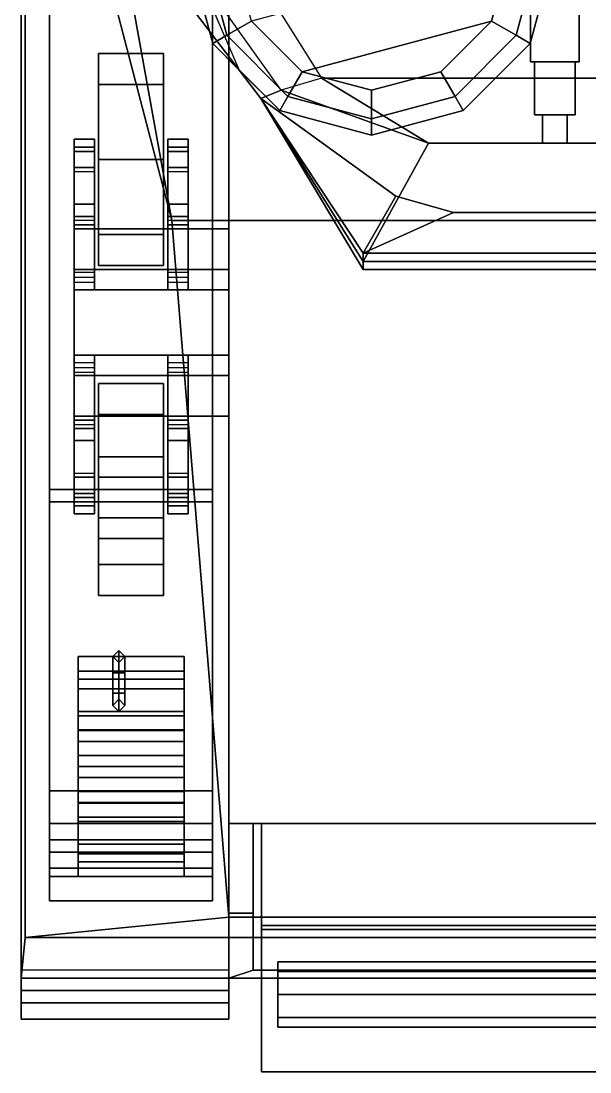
# Model space of a CAD drawing. Header units: millimetres. Extents: x -1.3 to 3, y -3.1 to 8.5.
# Drawn here: x -1.31 to 0.086, y -3.08 to -0.5 of the extents above; entities that cross this region are included whole.
import ezdxf

# ---------------------------------------------------------------- set-up
doc = ezdxf.new("R2010")
doc.units = ezdxf.units.MM
for name, color, linetype in [('bogie', 5, 'Continuous'), ('gun', 1, 'Continuous'), ('tracks', 3, 'Continuous'), ('turret', 2, 'Continuous'), ('wheels', 2, 'Continuous')]:
    doc.layers.add(name, color=color, linetype=linetype)

msp = doc.modelspace()

# ---------------------------------------------------------------- linework, layer by layer
for points in [[(-1.31, 2.28, 1.12), (-1.31, -2.85, 1.12), (-1.3, -2.75, 1.4), (-1.3, 1.55, 1.79)], [(-0.8, 2.28, 1.12), (-0.8, -2.85, 1.12), (-1.31, -2.85, 1.12), (-1.31, 2.28, 1.12)], [(-0.8, 2.28, 0.45), (-0.8, -2.47, 0.45), (-0.8, -2.47, 1.12), (-0.8, 2.28, 1.12)], [(0.8, 2.28, 0.45), (0.8, -2.47, 0.45), (-0.8, -2.47, 0.45), (-0.8, 2.28, 0.45)], [(-1.3, 1.55, 1.79), (-1.3, -2.75, 1.4), (-1.3, -2.75, 1.4), (-1.3, 0.39, 1.79)], [(-1.3, 0.39, 1.79), (-1.3, -2.75, 1.4), (-0.8, -2.7, 1.56), (-0.94, -0.99, 1.74)], [(-1.3, 0.39, 1.79), (-1.3, 0.39, 1.79), (-0.94, -0.99, 1.74), (-1.09, -0.16, 1.79)], [(-1.09, -0.16, 1.79), (-0.94, -0.99, 1.74), (-0.94, -0.99, 1.86), (-1.09, -0.16, 1.86)], [(-1.09, -0.16, 1.86), (-0.94, -0.99, 1.86), (0.94, -0.99, 1.86), (1.09, -0.16, 1.86)], [(-0.94, -0.99, 1.86), (-0.8, -0.99, 1.79), (0.8, -0.99, 1.79), (0.94, -0.99, 1.86)], [(-0.94, -0.99, 1.74), (-0.8, -2.7, 1.56), (-0.8, -2.7, 1.56), (-0.8, -0.99, 1.79)], [(-0.94, -0.99, 1.74), (-0.8, -0.99, 1.79), (-0.8, -0.99, 1.79), (-0.94, -0.99, 1.86)], [(-0.8, -0.99, 1.79), (-0.8, -2.7, 1.56), (0.8, -2.7, 1.56), (0.8, -0.99, 1.79)], [(-1.07, -2.045, 1.54), (-1.085, -2.06, 1.54), (-1.085, -2.06, 1.63), (-1.07, -2.045, 1.63)], [(-1.085, -2.1, 1.67), (-1.07, -2.1, 1.685), (-1.07, -2.045, 1.63), (-1.085, -2.06, 1.63)], [(-1.085, -2.06, 1.54), (-1.07, -2.075, 1.54), (-1.07, -2.075, 1.63), (-1.085, -2.06, 1.63)], [(-1.07, -2.1, 1.655), (-1.085, -2.1, 1.67), (-1.085, -2.06, 1.63), (-1.07, -2.075, 1.63)], [(-1.055, -2.06, 1.54), (-1.07, -2.045, 1.54), (-1.07, -2.045, 1.63), (-1.055, -2.06, 1.63)], [(-1.07, -2.1, 1.685), (-1.055, -2.1, 1.67), (-1.055, -2.06, 1.63), (-1.07, -2.045, 1.63)], [(-1.07, -2.075, 1.54), (-1.055, -2.06, 1.54), (-1.055, -2.06, 1.63), (-1.07, -2.075, 1.63)], [(-1.055, -2.1, 1.67), (-1.07, -2.1, 1.655), (-1.07, -2.075, 1.63), (-1.055, -2.06, 1.63)], [(-1.085, -2.1, 1.67), (-1.07, -2.1, 1.655), (-1.07, -2.15, 1.655), (-1.085, -2.15, 1.67)], [(-1.07, -2.1, 1.685), (-1.085, -2.1, 1.67), (-1.085, -2.15, 1.67), (-1.07, -2.15, 1.685)], [(-1.07, -2.1, 1.655), (-1.055, -2.1, 1.67), (-1.055, -2.15, 1.67), (-1.07, -2.15, 1.655)], [(-1.055, -2.1, 1.67), (-1.07, -2.1, 1.685), (-1.07, -2.15, 1.685), (-1.055, -2.15, 1.67)], [(-1.085, -2.15, 1.67), (-1.07, -2.15, 1.655), (-1.07, -2.165, 1.63), (-1.085, -2.18, 1.63)], [(-1.07, -2.15, 1.685), (-1.085, -2.15, 1.67), (-1.085, -2.18, 1.63), (-1.07, -2.195, 1.63)], [(-1.07, -2.165, 1.53), (-1.085, -2.18, 1.53), (-1.085, -2.18, 1.63), (-1.07, -2.165, 1.63)], [(-1.07, -2.15, 1.655), (-1.055, -2.15, 1.67), (-1.055, -2.18, 1.63), (-1.07, -2.165, 1.63)], [(-1.055, -2.15, 1.67), (-1.07, -2.15, 1.685), (-1.07, -2.195, 1.63), (-1.055, -2.18, 1.63)], [(-1.055, -2.18, 1.53), (-1.07, -2.165, 1.53), (-1.07, -2.165, 1.63), (-1.055, -2.18, 1.63)], [(-1.085, -2.18, 1.53), (-1.07, -2.195, 1.53), (-1.07, -2.195, 1.63), (-1.085, -2.18, 1.63)], [(-1.07, -2.195, 1.53), (-1.055, -2.18, 1.53), (-1.055, -2.18, 1.63), (-1.07, -2.195, 1.63)], [(-0.74, -2.47, 0.68), (-0.8, -2.47, 0.45), (0.8, -2.47, 0.45), (0.74, -2.47, 0.68)], [(-0.8, -2.69, 0.97), (-0.8, -2.85, 0.97), (-0.8, -2.85, 1.12), (-0.8, -2.47, 1.12)], [(-0.8, -2.47, 0.84), (-0.8, -2.69, 0.97), (-0.8, -2.47, 1.12)], [(-0.8, -2.47, 0.84), (-0.8, -2.47, 0.45), (-0.74, -2.47, 0.68), (-0.74, -2.47, 0.84)], [(-0.8, -2.69, 0.97), (-0.8, -2.47, 0.84), (-0.74, -2.47, 0.84), (-0.74, -2.69, 0.97)], [(-0.74, -2.47, 0.68), (-0.74, -2.83, 0.68), (-0.74, -2.83, 0.97), (-0.74, -2.69, 0.97)], [(0.74, -2.47, 0.68), (0.74, -2.83, 0.68), (-0.74, -2.83, 0.68), (-0.74, -2.47, 0.68)], [(-0.74, -2.47, 0.84), (-0.74, -2.47, 0.68), (-0.74, -2.69, 0.97), (-0.74, -2.47, 0.84)], [(-0.72, -2.7, 1.56), (-0.72, -2.72, 1.56), (-0.72, -2.73, 1.59), (-0.72, -2.47, 1.59)], [(-0.72, -2.47, 1.59), (-0.72, -2.73, 1.59), (0.72, -2.73, 1.59), (0.72, -2.47, 1.59)], [(-0.8, -2.7, 1.56), (-1.3, -2.75, 1.4), (1.3, -2.75, 1.4), (0.8, -2.7, 1.56)], [(-0.8, -2.69, 0.97), (-0.74, -2.69, 0.97), (-0.74, -2.83, 0.97), (-0.8, -2.85, 0.97)], [(0.72, -2.7, 1.56), (0.72, -2.72, 1.56), (-0.72, -2.72, 1.56), (-0.72, -2.7, 1.56)], [(-0.72, -2.72, 1.56), (-0.72, -3.08, 1.4), (-0.72, -3.08, 1.43), (-0.72, -2.73, 1.59)], [(0.72, -2.72, 1.56), (0.72, -3.08, 1.4), (-0.72, -3.08, 1.4), (-0.72, -2.72, 1.56)], [(-0.72, -2.73, 1.59), (-0.72, -3.08, 1.43), (0.72, -3.08, 1.43), (0.72, -2.73, 1.59)], [(-1.3, -2.75, 1.4), (-1.31, -2.85, 1.12), (1.31, -2.85, 1.12), (1.3, -2.75, 1.4)], [(0.5, -2.8334, 1.3666), (0.5, -2.81, 1.31), (-0.68, -2.81, 1.31), (-0.68, -2.8334, 1.3666)], [(0.5, -2.81, 1.31), (0.5, -2.8334, 1.2534), (-0.68, -2.8334, 1.2534), (-0.68, -2.81, 1.31)], [(-0.68, -2.97, 1.31), (-0.68, -2.8334, 1.3666), (-0.68, -2.81, 1.31), (-0.68, -2.9466, 1.2534)], [(-0.68, -2.9466, 1.2534), (-0.68, -2.81, 1.31), (-0.68, -2.8334, 1.2534), (-0.68, -2.89, 1.23)], [(-1.31, -2.83, 1.17), (-1.31, -2.88, 1.17), (-0.8, -2.88, 1.17), (-0.8, -2.83, 1.17)], [(-1.31, -2.85, 1.12), (-1.31, -2.85, 1.12), (-1.31, -2.88, 1.17), (-1.31, -2.83, 1.17)], [(-0.8, -2.85, 0.97), (-0.74, -2.83, 0.97), (0.74, -2.83, 0.97), (0.8, -2.85, 0.97)], [(-0.8, -2.88, 1.17), (-0.8, -2.85, 1.12), (-0.8, -2.85, 1.12), (-0.8, -2.83, 1.17)], [(-0.74, -2.83, 0.97), (-0.74, -2.83, 0.68), (0.74, -2.83, 0.68), (0.74, -2.83, 0.97)], [(0.5, -2.89, 1.39), (0.5, -2.8334, 1.3666), (-0.68, -2.8334, 1.3666), (-0.68, -2.89, 1.39)], [(0.5, -2.8334, 1.2534), (0.5, -2.89, 1.23), (-0.68, -2.89, 1.23), (-0.68, -2.8334, 1.2534)], [(-0.68, -2.9466, 1.3666), (-0.68, -2.89, 1.39), (-0.68, -2.8334, 1.3666), (-0.68, -2.97, 1.31)], [(-1.31, -2.85, 1.12), (-1.31, -2.91, 0.93), (-1.31, -2.95, 0.93), (-1.31, -2.88, 1.17)], [(-0.8, -2.85, 1.12), (-0.8, -2.91, 0.93), (-1.31, -2.91, 0.93), (-1.31, -2.85, 1.12)], [(-0.8, -2.85, 1.12), (-0.8, -2.85, 0.97), (0.8, -2.85, 0.97), (0.8, -2.85, 1.12)], [(-0.8, -2.95, 0.93), (-0.8, -2.91, 0.93), (-0.8, -2.85, 1.12), (-0.8, -2.88, 1.17)], [(-0.8, -2.85, 1.12), (-0.8, -2.85, 1.12), (-0.8, -2.91, 0.93), (-0.8, -2.85, 0.97)], [(-1.31, -2.88, 1.17), (-1.31, -2.95, 0.93), (-0.8, -2.95, 0.93), (-0.8, -2.88, 1.17)], [(-1.31, -2.95, 0.93), (-1.31, -2.91, 0.93), (-0.8, -2.91, 0.93), (-0.8, -2.95, 0.93)], [(0.5, -2.9466, 1.3666), (0.5, -2.89, 1.39), (-0.68, -2.89, 1.39), (-0.68, -2.9466, 1.3666)], [(0.5, -2.89, 1.23), (0.5, -2.9466, 1.2534), (-0.68, -2.9466, 1.2534), (-0.68, -2.89, 1.23)], [(0.5, -2.97, 1.31), (0.5, -2.9466, 1.3666), (-0.68, -2.9466, 1.3666), (-0.68, -2.97, 1.31)], [(0.5, -2.9466, 1.2534), (0.5, -2.97, 1.31), (-0.68, -2.97, 1.31), (-0.68, -2.9466, 1.2534)], [(-0.72, -3.08, 1.43), (-0.72, -3.08, 1.4), (0.72, -3.08, 1.4), (0.72, -3.08, 1.43)]]:
    msp.add_3dface(points)
at = {"layer": 'bogie'}
for points in [[(-1.13, -0.79, 0.3), (-1.13, -0.82, 0.26), (-1.18, -0.82, 0.26), (-1.18, -0.79, 0.3)], [(-1.18, -0.82, 0.26), (-1.18, -0.86, 0.26), (-1.18, -0.81, 0.33), (-1.18, -0.79, 0.3)], [(-1.18, -0.79, 0.3), (-1.18, -0.81, 0.33), (-1.13, -0.81, 0.33), (-1.13, -0.79, 0.3)], [(-1.13, -0.81, 0.33), (-1.13, -0.86, 0.26), (-1.13, -0.82, 0.26), (-1.13, -0.79, 0.3)], [(-0.9, -0.79, 0.3), (-0.9, -0.82, 0.26), (-0.95, -0.82, 0.26), (-0.95, -0.79, 0.3)], [(-0.95, -0.82, 0.26), (-0.95, -0.86, 0.26), (-0.95, -0.81, 0.33), (-0.95, -0.79, 0.3)], [(-0.95, -0.79, 0.3), (-0.95, -0.81, 0.33), (-0.9, -0.81, 0.33), (-0.9, -0.79, 0.3)], [(-0.9, -0.81, 0.33), (-0.9, -0.86, 0.26), (-0.9, -0.82, 0.26), (-0.9, -0.79, 0.3)], [(-1.18, -0.86, 0.26), (-1.18, -1.16, 0.36), (-1.18, -1.1411, 0.4469), (-1.18, -0.81, 0.33)], [(-1.18, -0.81, 0.33), (-1.18, -1.1411, 0.4469), (-1.13, -1.1411, 0.4469), (-1.13, -0.81, 0.33)], [(-1.13, -0.82, 0.26), (-1.13, -0.86, 0.26), (-1.18, -0.86, 0.26), (-1.18, -0.82, 0.26)], [(-1.13, -1.1411, 0.4469), (-1.13, -1.16, 0.36), (-1.13, -0.86, 0.26), (-1.13, -0.81, 0.33)], [(-0.95, -0.86, 0.26), (-0.95, -1.16, 0.36), (-0.95, -1.1411, 0.4469), (-0.95, -0.81, 0.33)], [(-0.95, -0.81, 0.33), (-0.95, -1.1411, 0.4469), (-0.9, -1.1411, 0.4469), (-0.9, -0.81, 0.33)], [(-0.9, -0.82, 0.26), (-0.9, -0.86, 0.26), (-0.95, -0.86, 0.26), (-0.95, -0.82, 0.26)], [(-0.9, -1.1411, 0.4469), (-0.9, -1.16, 0.36), (-0.9, -0.86, 0.26), (-0.9, -0.81, 0.33)], [(-1.18, -0.86, 0.44), (-1.18, -0.95, 0.5), (-1.13, -0.95, 0.5), (-1.13, -0.86, 0.44)], [(-1.18, -0.98, 0.42), (-1.18, -1, 0.45), (-1.18, -0.95, 0.5), (-1.18, -0.86, 0.44)], [(-1.13, -0.86, 0.26), (-1.13, -1.16, 0.36), (-1.18, -1.16, 0.36), (-1.18, -0.86, 0.26)], [(-1.18, -0.8699, 0.3511), (-1.18, -0.86, 0.44), (-1.13, -0.86, 0.44), (-1.13, -0.8699, 0.3511)], [(-1.18, -0.9889, 0.3932), (-1.18, -0.98, 0.42), (-1.18, -0.86, 0.44), (-1.18, -0.8699, 0.3511)], [(-1.13, -0.95, 0.5), (-1.13, -1, 0.45), (-1.13, -0.98, 0.42), (-1.13, -0.86, 0.44)], [(-1.13, -0.86, 0.44), (-1.13, -0.98, 0.42), (-1.13, -0.9889, 0.3932), (-1.13, -0.8699, 0.3511)], [(-0.95, -0.98, 0.42), (-0.95, -1, 0.45), (-0.95, -0.95, 0.5), (-0.95, -0.86, 0.44)], [(-0.95, -0.86, 0.44), (-0.95, -0.95, 0.5), (-0.9, -0.95, 0.5), (-0.9, -0.86, 0.44)], [(-0.9, -0.86, 0.26), (-0.9, -1.16, 0.36), (-0.95, -1.16, 0.36), (-0.95, -0.86, 0.26)], [(-0.95, -0.9889, 0.3932), (-0.95, -0.98, 0.42), (-0.95, -0.86, 0.44), (-0.95, -0.8699, 0.3511)], [(-0.95, -0.8699, 0.3511), (-0.95, -0.86, 0.44), (-0.9, -0.86, 0.44), (-0.9, -0.8699, 0.3511)], [(-0.9, -0.95, 0.5), (-0.9, -1, 0.45), (-0.9, -0.98, 0.42), (-0.9, -0.86, 0.44)], [(-0.9, -0.86, 0.44), (-0.9, -0.98, 0.42), (-0.9, -0.9889, 0.3932), (-0.9, -0.8699, 0.3511)], [(-1.18, -1, 0.45), (-1.18, -1.1296, 0.4998), (-1.18, -1.1168, 0.5589), (-1.18, -0.95, 0.5)], [(-1.18, -0.95, 0.5), (-1.18, -1.1168, 0.5589), (-1.13, -1.1168, 0.5589), (-1.13, -0.95, 0.5)], [(-1.13, -1.1168, 0.5589), (-1.13, -1.1296, 0.4998), (-1.13, -1, 0.45), (-1.13, -0.95, 0.5)], [(-0.95, -1, 0.45), (-0.95, -1.1296, 0.4998), (-0.95, -1.1168, 0.5589), (-0.95, -0.95, 0.5)], [(-0.95, -0.95, 0.5), (-0.95, -1.1168, 0.5589), (-0.9, -1.1168, 0.5589), (-0.9, -0.95, 0.5)], [(-0.9, -1.1168, 0.5589), (-0.9, -1.1296, 0.4998), (-0.9, -1, 0.45), (-0.9, -0.95, 0.5)], [(-1.13, -0.9889, 0.3932), (-1.13, -0.98, 0.42), (-1.18, -0.98, 0.42), (-1.18, -0.9889, 0.3932)], [(-1.13, -0.98, 0.42), (-1.13, -1, 0.45), (-1.18, -1, 0.45), (-1.18, -0.98, 0.42)], [(-0.9, -0.98, 0.42), (-0.9, -1, 0.45), (-0.95, -1, 0.45), (-0.95, -0.98, 0.42)], [(-0.9, -0.9889, 0.3932), (-0.9, -0.98, 0.42), (-0.95, -0.98, 0.42), (-0.95, -0.9889, 0.3932)], [(-1.13, -1, 0.45), (-1.13, -1.1296, 0.4998), (-1.18, -1.1296, 0.4998), (-1.18, -1, 0.45)], [(-0.9, -1, 0.45), (-0.9, -1.1296, 0.4998), (-0.95, -1.1296, 0.4998), (-0.95, -1, 0.45)], [(-1.18, -1.01, 0.67), (-1.18, -1.11, 0.62), (-1.18, -1.11, 0.83), (-1.18, -1.01, 0.83)], [(-0.8, -1.01, 0.67), (-0.8, -1.11, 0.62), (-1.18, -1.11, 0.62), (-1.18, -1.01, 0.67)], [(-0.8, -1.47, 0.83), (-0.8, -1.01, 0.83), (-1.18, -1.01, 0.83), (-1.18, -1.47, 0.83)], [(-0.8, -1.01, 0.83), (-0.8, -1.01, 0.67), (-1.18, -1.01, 0.67), (-1.18, -1.01, 0.83)], [(-1.18, -1.11, 0.59), (-1.18, -1.16, 0.36), (-1.18, -1.32, 0.36), (-1.18, -1.37, 0.59)], [(-0.8, -1.11, 0.59), (-0.8, -1.16, 0.36), (-1.18, -1.16, 0.36), (-1.18, -1.11, 0.59)], [(-1.18, -1.11, 0.59), (-1.18, -1.37, 0.59), (-1.18, -1.37, 0.83), (-1.18, -1.11, 0.83)], [(-0.8, -1.11, 0.62), (-0.8, -1.11, 0.59), (-1.18, -1.11, 0.59), (-1.18, -1.11, 0.62)], [(-1.18, -1.32, 0.36), (-1.18, -1.16, 0.36), (-0.8, -1.16, 0.36), (-0.8, -1.32, 0.36)], [(-1.18, -1.37, 0.59), (-1.18, -1.32, 0.36), (-0.8, -1.32, 0.36), (-0.8, -1.37, 0.59)], [(-1.18, -1.3389, 0.4469), (-1.18, -1.32, 0.36), (-1.18, -1.62, 0.26), (-1.18, -1.67, 0.33)], [(-1.18, -1.62, 0.26), (-1.18, -1.32, 0.36), (-1.13, -1.32, 0.36), (-1.13, -1.62, 0.26)], [(-1.13, -1.67, 0.33), (-1.13, -1.3389, 0.4469), (-1.18, -1.3389, 0.4469), (-1.18, -1.67, 0.33)], [(-1.13, -1.62, 0.26), (-1.13, -1.32, 0.36), (-1.13, -1.3389, 0.4469), (-1.13, -1.67, 0.33)], [(-0.95, -1.62, 0.26), (-0.95, -1.32, 0.36), (-0.9, -1.32, 0.36), (-0.9, -1.62, 0.26)], [(-0.95, -1.3389, 0.4469), (-0.95, -1.32, 0.36), (-0.95, -1.62, 0.26), (-0.95, -1.67, 0.33)], [(-0.9, -1.67, 0.33), (-0.9, -1.3389, 0.4469), (-0.95, -1.3389, 0.4469), (-0.95, -1.67, 0.33)], [(-0.9, -1.62, 0.26), (-0.9, -1.32, 0.36), (-0.9, -1.3389, 0.4469), (-0.9, -1.67, 0.33)], [(-1.18, -1.48, 0.45), (-1.18, -1.3504, 0.4998), (-1.13, -1.3504, 0.4998), (-1.13, -1.48, 0.45)], [(-1.18, -1.3632, 0.5589), (-1.18, -1.3504, 0.4998), (-1.18, -1.48, 0.45), (-1.18, -1.53, 0.5)], [(-1.13, -1.53, 0.5), (-1.13, -1.3632, 0.5589), (-1.18, -1.3632, 0.5589), (-1.18, -1.53, 0.5)], [(-1.13, -1.48, 0.45), (-1.13, -1.3504, 0.4998), (-1.13, -1.3632, 0.5589), (-1.13, -1.53, 0.5)], [(-0.95, -1.3632, 0.5589), (-0.95, -1.3504, 0.4998), (-0.95, -1.48, 0.45), (-0.95, -1.53, 0.5)], [(-0.95, -1.48, 0.45), (-0.95, -1.3504, 0.4998), (-0.9, -1.3504, 0.4998), (-0.9, -1.48, 0.45)], [(-0.9, -1.53, 0.5), (-0.9, -1.3632, 0.5589), (-0.95, -1.3632, 0.5589), (-0.95, -1.53, 0.5)], [(-0.9, -1.48, 0.45), (-0.9, -1.3504, 0.4998), (-0.9, -1.3632, 0.5589), (-0.9, -1.53, 0.5)], [(-1.18, -1.37, 0.83), (-1.18, -1.37, 0.62), (-1.18, -1.47, 0.67), (-1.18, -1.47, 0.83)], [(-1.18, -1.47, 0.67), (-1.18, -1.37, 0.62), (-0.8, -1.37, 0.62), (-0.8, -1.47, 0.67)], [(-1.18, -1.37, 0.62), (-1.18, -1.37, 0.59), (-0.8, -1.37, 0.59), (-0.8, -1.37, 0.62)], [(-1.18, -1.47, 0.84), (-1.18, -1.47, 0.82), (-1.18, -1.71, 0.82), (-1.18, -1.71, 0.84)], [(-1.18, -1.47, 0.83), (-1.18, -1.47, 0.67), (-0.8, -1.47, 0.67), (-0.8, -1.47, 0.83)], [(-1.13, -1.65, 0.82), (-1.13, -1.47, 0.73), (-1.18, -1.47, 0.73), (-1.18, -1.65, 0.82)], [(-1.18, -1.65, 0.82), (-1.18, -1.47, 0.82), (-1.13, -1.47, 0.82), (-1.13, -1.65, 0.82)], [(-1.18, -1.47, 0.73), (-1.18, -1.47, 0.67), (-1.18, -1.71, 0.82), (-1.18, -1.65, 0.82)], [(-1.13, -1.71, 0.84), (-1.13, -1.47, 0.84), (-1.18, -1.47, 0.84), (-1.18, -1.71, 0.84)], [(-1.18, -1.71, 0.82), (-1.18, -1.4704, 0.67), (-1.13, -1.4704, 0.67), (-1.13, -1.71, 0.82)], [(-1.13, -1.71, 0.82), (-1.13, -1.47, 0.82), (-1.13, -1.47, 0.84), (-1.13, -1.71, 0.84)], [(-1.13, -1.71, 0.82), (-1.13, -1.47, 0.67), (-1.13, -1.47, 0.73), (-1.13, -1.65, 0.82)], [(-0.95, -1.47, 0.84), (-0.95, -1.47, 0.82), (-0.95, -1.71, 0.82), (-0.95, -1.71, 0.84)], [(-0.95, -1.65, 0.82), (-0.95, -1.47, 0.82), (-0.9, -1.47, 0.82), (-0.9, -1.65, 0.82)], [(-0.9, -1.65, 0.82), (-0.9, -1.47, 0.73), (-0.95, -1.47, 0.73), (-0.95, -1.65, 0.82)], [(-0.95, -1.47, 0.73), (-0.95, -1.47, 0.67), (-0.95, -1.71, 0.82), (-0.95, -1.65, 0.82)], [(-0.9, -1.71, 0.84), (-0.9, -1.47, 0.84), (-0.95, -1.47, 0.84), (-0.95, -1.71, 0.84)], [(-0.95, -1.71, 0.82), (-0.95, -1.4704, 0.67), (-0.9, -1.4704, 0.67), (-0.9, -1.71, 0.82)], [(-0.9, -1.71, 0.82), (-0.9, -1.47, 0.82), (-0.9, -1.47, 0.84), (-0.9, -1.71, 0.84)], [(-0.9, -1.71, 0.82), (-0.9, -1.47, 0.67), (-0.9, -1.47, 0.73), (-0.9, -1.65, 0.82)], [(-1.18, -1.53, 0.5), (-1.18, -1.48, 0.45), (-1.18, -1.5, 0.42), (-1.18, -1.62, 0.44)], [(-1.18, -1.5, 0.42), (-1.18, -1.48, 0.45), (-1.13, -1.48, 0.45), (-1.13, -1.5, 0.42)], [(-1.18, -1.4911, 0.3932), (-1.18, -1.5, 0.42), (-1.13, -1.5, 0.42), (-1.13, -1.4911, 0.3932)], [(-1.18, -1.62, 0.44), (-1.18, -1.5, 0.42), (-1.18, -1.4911, 0.3932), (-1.18, -1.6101, 0.3511)], [(-1.13, -1.5, 0.42), (-1.13, -1.48, 0.45), (-1.13, -1.53, 0.5), (-1.13, -1.62, 0.44)], [(-1.13, -1.4911, 0.3932), (-1.13, -1.5, 0.42), (-1.13, -1.62, 0.44), (-1.13, -1.6101, 0.3511)], [(-0.95, -1.53, 0.5), (-0.95, -1.48, 0.45), (-0.95, -1.5, 0.42), (-0.95, -1.62, 0.44)], [(-0.95, -1.5, 0.42), (-0.95, -1.48, 0.45), (-0.9, -1.48, 0.45), (-0.9, -1.5, 0.42)], [(-0.95, -1.62, 0.44), (-0.95, -1.5, 0.42), (-0.95, -1.4911, 0.3932), (-0.95, -1.6101, 0.3511)], [(-0.95, -1.4911, 0.3932), (-0.95, -1.5, 0.42), (-0.9, -1.5, 0.42), (-0.9, -1.4911, 0.3932)], [(-0.9, -1.5, 0.42), (-0.9, -1.48, 0.45), (-0.9, -1.53, 0.5), (-0.9, -1.62, 0.44)], [(-0.9, -1.4911, 0.3932), (-0.9, -1.5, 0.42), (-0.9, -1.62, 0.44), (-0.9, -1.6101, 0.3511)], [(-1.13, -1.62, 0.44), (-1.13, -1.53, 0.5), (-1.18, -1.53, 0.5), (-1.18, -1.62, 0.44)], [(-0.9, -1.62, 0.44), (-0.9, -1.53, 0.5), (-0.95, -1.53, 0.5), (-0.95, -1.62, 0.44)], [(-1.13, -1.6101, 0.3511), (-1.13, -1.62, 0.44), (-1.18, -1.62, 0.44), (-1.18, -1.6101, 0.3511)], [(-1.18, -1.67, 0.33), (-1.18, -1.62, 0.26), (-1.18, -1.66, 0.26), (-1.18, -1.69, 0.3)], [(-1.18, -1.66, 0.26), (-1.18, -1.62, 0.26), (-1.13, -1.62, 0.26), (-1.13, -1.66, 0.26)], [(-1.13, -1.66, 0.26), (-1.13, -1.62, 0.26), (-1.13, -1.67, 0.33), (-1.13, -1.69, 0.3)], [(-0.9, -1.6101, 0.3511), (-0.9, -1.62, 0.44), (-0.95, -1.62, 0.44), (-0.95, -1.6101, 0.3511)], [(-0.95, -1.67, 0.33), (-0.95, -1.62, 0.26), (-0.95, -1.66, 0.26), (-0.95, -1.69, 0.3)], [(-0.95, -1.66, 0.26), (-0.95, -1.62, 0.26), (-0.9, -1.62, 0.26), (-0.9, -1.66, 0.26)], [(-0.9, -1.66, 0.26), (-0.9, -1.62, 0.26), (-0.9, -1.67, 0.33), (-0.9, -1.69, 0.3)], [(-1.18, -1.69, 0.3), (-1.18, -1.66, 0.26), (-1.13, -1.66, 0.26), (-1.13, -1.69, 0.3)], [(-1.13, -1.69, 0.3), (-1.13, -1.67, 0.33), (-1.18, -1.67, 0.33), (-1.18, -1.69, 0.3)], [(-0.95, -1.69, 0.3), (-0.95, -1.66, 0.26), (-0.9, -1.66, 0.26), (-0.9, -1.69, 0.3)], [(-0.9, -1.69, 0.3), (-0.9, -1.67, 0.33), (-0.95, -1.67, 0.33), (-0.95, -1.69, 0.3)], [(-1.13, -1.71, 0.82), (-1.13, -1.71, 0.84), (-1.18, -1.71, 0.84), (-1.18, -1.71, 0.82)], [(-0.9, -1.71, 0.82), (-0.9, -1.71, 0.84), (-0.95, -1.71, 0.84), (-0.95, -1.71, 0.82)]]:
    msp.add_3dface(points, dxfattribs=at)
at = {"layer": 'gun'}
for points in [[(-0.06, -0.16, 2.91), (-0.06, -0.16, 2.75), (-0.06, -0.6, 2.75), (-0.06, -0.6, 2.91)], [(-0.06, -0.6, 2.75), (-0.06, -0.16, 2.75), (0.06, -0.16, 2.75), (0.06, -0.6, 2.75)], [(0.06, -0.6, 2.91), (0.06, -0.16, 2.91), (-0.06, -0.16, 2.91), (-0.06, -0.6, 2.91)], [(0.06, -0.6, 2.75), (0.06, -0.16, 2.75), (0.06, -0.16, 2.91), (0.06, -0.6, 2.91)], [(-0.06, -0.6, 2.91), (-0.06, -0.6, 2.75), (0.06, -0.6, 2.75), (0.06, -0.6, 2.91)], [(-0.05, -0.6, 2.91), (-0.05, -0.6, 2.77), (-0.05, -0.73, 2.77), (-0.05, -0.73, 2.91)], [(-0.05, -0.73, 2.77), (-0.05, -0.6, 2.77), (0.05, -0.6, 2.77), (0.05, -0.73, 2.77)], [(0.05, -0.73, 2.91), (0.05, -0.6, 2.91), (-0.05, -0.6, 2.91), (-0.05, -0.73, 2.91)], [(0.05, -0.73, 2.77), (0.05, -0.6, 2.77), (0.05, -0.6, 2.91), (0.05, -0.73, 2.91)], [(-0.05, -0.73, 2.91), (-0.05, -0.73, 2.77), (0.05, -0.73, 2.77), (0.05, -0.73, 2.91)], [(-0.03, -0.73, 2.82), (-0.03, -0.73, 2.79), (-0.03, -0.8, 2.79), (-0.03, -0.77, 2.82)], [(-0.03, -0.73, 2.89), (-0.03, -0.73, 2.86), (-0.03, -0.77, 2.86), (-0.03, -0.8, 2.89)], [(0.03, -0.73, 2.89), (0.03, -0.73, 2.86), (0.03, -0.77, 2.86), (0.03, -0.8, 2.89)], [(0.03, -0.73, 2.82), (0.03, -0.73, 2.79), (0.03, -0.8, 2.79), (0.03, -0.77, 2.82)], [(-0.03, -0.77, 2.86), (-0.03, -0.77, 2.82), (-0.03, -0.8, 2.79), (-0.03, -0.8, 2.89)], [(0.03, -0.77, 2.86), (0.03, -0.77, 2.82), (0.03, -0.8, 2.79), (0.03, -0.8, 2.89)]]:
    msp.add_3dface(points, dxfattribs=at)
at = {"layer": 'tracks'}
for points in [[(-1.24, 2.49, 1.01), (-1.24, -2.39, 1.01), (-0.84, -2.39, 1.01), (-0.84, 2.49, 1.01)], [(-1.24, 2.46, 0.96), (-1.24, -2.39, 0.96), (-1.24, -2.39, 1.01), (-1.24, 2.49, 1.01)], [(-0.84, -2.39, 1.01), (-0.84, -2.39, 0.96), (-0.84, 2.46, 0.96), (-0.84, 2.49, 1.01)], [(-0.84, 2.46, 0.96), (-0.84, -2.39, 0.96), (-1.24, -2.39, 0.96), (-1.24, 2.46, 0.96)], [(-0.84, 2.03), (-0.84, -1.68), (-1.24, -1.68), (-1.24, 2.03)], [(-1.24, 2.03), (-1.24, -1.68), (-1.24, -1.65, 0.05), (-1.24, 2.03, 0.05)], [(-1.24, 2.03, 0.05), (-1.24, -1.65, 0.05), (-0.84, -1.65, 0.05), (-0.84, 2.03, 0.05)], [(-0.84, -1.65, 0.05), (-0.84, -1.68), (-0.84, 2.03), (-0.84, 2.03, 0.05)], [(-1.24, -1.68), (-1.24, -2.51, 0.39), (-1.24, -2.47, 0.44), (-1.24, -1.65, 0.05)], [(-1.24, -1.65, 0.05), (-1.24, -2.47, 0.44), (-0.84, -2.47, 0.44), (-0.84, -1.65, 0.05)], [(-0.84, -2.47, 0.44), (-0.84, -2.51, 0.39), (-0.84, -1.68), (-0.84, -1.65, 0.05)], [(-0.84, -1.68), (-0.84, -2.51, 0.39), (-1.24, -2.51, 0.39), (-1.24, -1.68)], [(-0.84, -2.58, 0.89), (-0.84, -2.39, 1.01), (-1.24, -2.39, 1.01), (-1.24, -2.58, 0.89)], [(-1.24, -2.58, 0.89), (-1.24, -2.39, 1.01), (-1.24, -2.39, 0.96), (-1.24, -2.54, 0.85)], [(-1.24, -2.54, 0.85), (-1.24, -2.39, 0.96), (-0.84, -2.39, 0.96), (-0.84, -2.54, 0.85)], [(-0.84, -2.39, 0.96), (-0.84, -2.39, 1.01), (-0.84, -2.58, 0.89), (-0.84, -2.54, 0.85)], [(-1.24, -2.47, 0.44), (-1.24, -2.6, 0.57), (-0.84, -2.6, 0.57), (-0.84, -2.47, 0.44)], [(-1.24, -2.51, 0.39), (-1.24, -2.66, 0.54), (-1.24, -2.6, 0.57), (-1.24, -2.47, 0.44)], [(-0.84, -2.6, 0.57), (-0.84, -2.66, 0.54), (-0.84, -2.51, 0.39), (-0.84, -2.47, 0.44)], [(-0.84, -2.51, 0.39), (-0.84, -2.66, 0.54), (-1.24, -2.66, 0.54), (-1.24, -2.51, 0.39)], [(-1.24, -2.66, 0.77), (-1.24, -2.58, 0.89), (-1.24, -2.54, 0.85), (-1.24, -2.6, 0.74)], [(-1.24, -2.6, 0.74), (-1.24, -2.54, 0.85), (-0.84, -2.54, 0.85), (-0.84, -2.6, 0.74)], [(-0.84, -2.54, 0.85), (-0.84, -2.58, 0.89), (-0.84, -2.66, 0.77), (-0.84, -2.6, 0.74)], [(-0.84, -2.66, 0.77), (-0.84, -2.58, 0.89), (-1.24, -2.58, 0.89), (-1.24, -2.66, 0.77)], [(-1.24, -2.6, 0.57), (-1.24, -2.6, 0.74), (-0.84, -2.6, 0.74), (-0.84, -2.6, 0.57)], [(-1.24, -2.66, 0.54), (-1.24, -2.66, 0.77), (-1.24, -2.6, 0.74), (-1.24, -2.6, 0.57)], [(-0.84, -2.6, 0.74), (-0.84, -2.66, 0.77), (-0.84, -2.66, 0.54), (-0.84, -2.6, 0.57)], [(-0.84, -2.66, 0.54), (-0.84, -2.66, 0.77), (-1.24, -2.66, 0.77), (-1.24, -2.66, 0.54)]]:
    msp.add_3dface(points, dxfattribs=at)
at = {"layer": 'turret'}
for points in [[(-0.9, -0.33, 2.43), (-0.7743, -0.6204, 2.36), (-0.8397, -0.555, 2.56), (-0.9, -0.33, 2.56)], [(-0.9, -0.33, 2.56), (-0.8397, -0.555, 2.56), (-0.8051, -0.535, 2.56), (-0.86, -0.33, 2.56)], [(-0.86, -0.33, 2.59), (-0.8051, -0.535, 2.59), (-0.7444, -0.5, 2.64), (-0.79, -0.33, 2.64)], [(-0.86, -0.33, 2.56), (-0.8051, -0.535, 2.56), (-0.8051, -0.535, 2.59), (-0.86, -0.33, 2.59)], [(-0.11, -0.33, 2.64), (-0.7444, -0.5, 2.64), (-0.62, -0.6244, 2.64), (-0.1556, -0.5, 2.64)], [(-0.0949, -0.535, 2.59), (-0.04, -0.33, 2.59), (-0.11, -0.33, 2.64), (-0.1556, -0.5, 2.64)], [(-0.0949, -0.535, 2.56), (-0.04, -0.33, 2.56), (-0.04, -0.33, 2.59), (-0.0949, -0.535, 2.59)], [(-0.0603, -0.555, 2.56), (0, -0.33, 2.56), (-0.04, -0.33, 2.56), (-0.0949, -0.535, 2.56)], [(-0.0603, -0.555, 2.53), (0, -0.33, 2.53), (0, -0.33, 2.56), (-0.0603, -0.555, 2.56)], [(0.7483, -0.36, 2.53), (-0.7483, -0.36, 2.53), (-0.5728, -0.64, 2.53), (0.5728, -0.64, 2.53)], [(-0.9424, -0.4, 2.36), (-0.7212, -0.69, 2.36), (-0.6718, -0.67, 2.46), (-0.8777, -0.38, 2.46)], [(-0.7212, -0.69, 2.36), (-0.9424, -0.4, 2.36), (-0.9424, -0.4, 1.86), (-0.7212, -0.69, 1.86)], [(-0.8051, -0.535, 2.59), (-0.655, -0.6851, 2.59), (-0.62, -0.6244, 2.64), (-0.7444, -0.5, 2.64)], [(-0.1556, -0.5, 2.64), (-0.62, -0.6244, 2.64), (-0.45, -0.67, 2.64), (-0.28, -0.6244, 2.64)], [(-0.245, -0.6851, 2.59), (-0.0949, -0.535, 2.59), (-0.1556, -0.5, 2.64), (-0.28, -0.6244, 2.64)], [(-0.8397, -0.555, 2.56), (-0.675, -0.7197, 2.56), (-0.655, -0.6851, 2.56), (-0.8051, -0.535, 2.56)], [(-0.8051, -0.535, 2.56), (-0.655, -0.6851, 2.56), (-0.655, -0.6851, 2.59), (-0.8051, -0.535, 2.59)], [(-0.245, -0.6851, 2.56), (-0.0949, -0.535, 2.56), (-0.0949, -0.535, 2.59), (-0.245, -0.6851, 2.59)], [(-0.225, -0.7197, 2.56), (-0.0603, -0.555, 2.56), (-0.0949, -0.535, 2.56), (-0.245, -0.6851, 2.56)], [(-0.7743, -0.6204, 2.36), (-0.675, -0.7197, 2.38), (-0.675, -0.7197, 2.56), (-0.8397, -0.555, 2.56)], [(-0.225, -0.7197, 2.53), (-0.0603, -0.555, 2.53), (-0.0603, -0.555, 2.56), (-0.225, -0.7197, 2.56)], [(-0.6718, -0.67, 2.46), (-0.31, -0.8, 2.53), (-0.31, -0.8, 2.53), (-0.5728, -0.64, 2.53)], [(-0.655, -0.6851, 2.59), (-0.45, -0.74, 2.59), (-0.45, -0.67, 2.64), (-0.62, -0.6244, 2.64)], [(0.5728, -0.64, 2.53), (-0.5728, -0.64, 2.53), (-0.31, -0.8, 2.53), (0.31, -0.8, 2.53)], [(-0.45, -0.74, 2.59), (-0.245, -0.6851, 2.59), (-0.28, -0.6244, 2.64), (-0.45, -0.67, 2.64)], [(-0.7212, -0.69, 2.36), (-0.47, -1.09, 2.46), (-0.31, -0.8, 2.53), (-0.6718, -0.67, 2.46)], [(-0.7212, -0.69, 2.36), (-0.47, -1.11, 2.44), (-0.47, -1.09, 2.46), (-0.7212, -0.69, 2.36)], [(-0.47, -1.11, 2.44), (-0.7212, -0.69, 2.36), (-0.7212, -0.69, 1.86), (-0.47, -1.11, 2.03)], [(-0.3903, -0.93, 1.92), (-0.7212, -0.69, 1.86), (-0.7212, -0.69, 1.86), (-0.3903, -0.93, 1.86)], [(-0.47, -1.07, 1.97), (-0.7212, -0.69, 1.86), (-0.7212, -0.69, 1.86), (-0.3903, -0.93, 1.92)], [(-0.47, -1.11, 2.03), (-0.7212, -0.69, 1.86), (-0.7212, -0.69, 1.86), (-0.47, -1.07, 1.97)], [(-0.675, -0.7197, 2.56), (-0.45, -0.78, 2.56), (-0.45, -0.74, 2.56), (-0.655, -0.6851, 2.56)], [(-0.655, -0.6851, 2.56), (-0.45, -0.74, 2.56), (-0.45, -0.74, 2.59), (-0.655, -0.6851, 2.59)], [(-0.45, -0.74, 2.56), (-0.245, -0.6851, 2.56), (-0.245, -0.6851, 2.59), (-0.45, -0.74, 2.59)], [(-0.45, -0.78, 2.56), (-0.225, -0.7197, 2.56), (-0.245, -0.6851, 2.56), (-0.45, -0.74, 2.56)], [(-0.675, -0.7197, 2.38), (-0.45, -0.78, 2.48), (-0.45, -0.78, 2.56), (-0.675, -0.7197, 2.56)], [(-0.45, -0.78, 2.48), (-0.225, -0.7197, 2.53), (-0.225, -0.7197, 2.56), (-0.45, -0.78, 2.56)], [(0.31, -0.8, 2.53), (-0.31, -0.8, 2.53), (-0.47, -1.09, 2.46), (0.47, -1.09, 2.46)], [(-0.47, -1.07, 1.97), (-0.3903, -0.93, 1.92), (-0.3903, -0.93, 1.92), (-0.2484, -0.97, 1.92)], [(-0.2484, -0.97, 1.92), (-0.3903, -0.93, 1.92), (-0.3903, -0.93, 1.86), (-0.2484, -0.97, 1.86)], [(0.47, -1.07, 1.97), (-0.47, -1.07, 1.97), (-0.2484, -0.97, 1.92), (0.2484, -0.97, 1.92)], [(0.2484, -0.97, 1.92), (-0.2484, -0.97, 1.92), (-0.2484, -0.97, 1.86), (0.2484, -0.97, 1.86)], [(0.47, -1.11, 2.03), (-0.47, -1.11, 2.03), (-0.47, -1.07, 1.97), (0.47, -1.07, 1.97)], [(0.47, -1.09, 2.46), (-0.47, -1.09, 2.46), (-0.47, -1.11, 2.44), (0.47, -1.11, 2.44)], [(0.47, -1.11, 2.44), (-0.47, -1.11, 2.44), (-0.47, -1.11, 2.03), (0.47, -1.11, 2.03)]]:
    msp.add_3dface(points, dxfattribs=at)
at = {"layer": 'wheels'}
for points in [[(-0.96, -0.6562, 0.4938), (-0.96, -0.58, 0.31), (-1.12, -0.58, 0.31), (-1.12, -0.6562, 0.4938)], [(-1.12, -0.84, 0.57), (-1.12, -0.6562, 0.4938), (-1.12, -0.58, 0.31), (-1.12, -1.0238, 0.4938)], [(-1.12, -1.0238, 0.4938), (-1.12, -0.58, 0.31), (-1.12, -0.6562, 0.1262), (-1.12, -1.1, 0.31)], [(-0.96, -0.58, 0.31), (-0.96, -0.6562, 0.1262), (-1.12, -0.6562, 0.1262), (-1.12, -0.58, 0.31)], [(-0.96, -0.58, 0.31), (-0.96, -1.0238, 0.1262), (-0.96, -0.84, 0.05), (-0.96, -0.6562, 0.1262)], [(-0.96, -0.6562, 0.4938), (-0.96, -1.1, 0.31), (-0.96, -1.0238, 0.1262), (-0.96, -0.58, 0.31)], [(-0.96, -0.6562, 0.1262), (-0.96, -0.84, 0.05), (-1.12, -0.84, 0.05), (-1.12, -0.6562, 0.1262)], [(-1.12, -1.1, 0.31), (-1.12, -0.6562, 0.1262), (-1.12, -0.84, 0.05), (-1.12, -1.0238, 0.1262)], [(-0.96, -0.84, 0.57), (-0.96, -0.6562, 0.4938), (-1.12, -0.6562, 0.4938), (-1.12, -0.84, 0.57)], [(-0.96, -0.84, 0.57), (-0.96, -1.0238, 0.4938), (-0.96, -1.1, 0.31), (-0.96, -0.6562, 0.4938)], [(-0.96, -0.84, 0.05), (-0.96, -1.0238, 0.1262), (-1.12, -1.0238, 0.1262), (-1.12, -0.84, 0.05)], [(-0.96, -1.0238, 0.4938), (-0.96, -0.84, 0.57), (-1.12, -0.84, 0.57), (-1.12, -1.0238, 0.4938)], [(-0.96, -1.1, 0.31), (-0.96, -1.0238, 0.4938), (-1.12, -1.0238, 0.4938), (-1.12, -1.1, 0.31)], [(-0.96, -1.0238, 0.1262), (-0.96, -1.1, 0.31), (-1.12, -1.1, 0.31), (-1.12, -1.0238, 0.1262)], [(-1.12, -1.8338, 0.4938), (-1.12, -1.39, 0.31), (-1.12, -1.4662, 0.1262), (-1.12, -1.91, 0.31)], [(-1.12, -1.65, 0.57), (-1.12, -1.4662, 0.4938), (-1.12, -1.39, 0.31), (-1.12, -1.8338, 0.4938)], [(-0.96, -1.4662, 0.4938), (-0.96, -1.39, 0.31), (-1.12, -1.39, 0.31), (-1.12, -1.4662, 0.4938)], [(-0.96, -1.39, 0.31), (-0.96, -1.4662, 0.1262), (-1.12, -1.4662, 0.1262), (-1.12, -1.39, 0.31)], [(-0.96, -1.39, 0.31), (-0.96, -1.8338, 0.1262), (-0.96, -1.65, 0.05), (-0.96, -1.4662, 0.1262)], [(-0.96, -1.4662, 0.4938), (-0.96, -1.91, 0.31), (-0.96, -1.8338, 0.1262), (-0.96, -1.39, 0.31)], [(-1.12, -1.91, 0.31), (-1.12, -1.4662, 0.1262), (-1.12, -1.65, 0.05), (-1.12, -1.8338, 0.1262)], [(-0.96, -1.4662, 0.1262), (-0.96, -1.65, 0.05), (-1.12, -1.65, 0.05), (-1.12, -1.4662, 0.1262)], [(-0.96, -1.65, 0.57), (-0.96, -1.4662, 0.4938), (-1.12, -1.4662, 0.4938), (-1.12, -1.65, 0.57)], [(-0.96, -1.65, 0.57), (-0.96, -1.8338, 0.4938), (-0.96, -1.91, 0.31), (-0.96, -1.4662, 0.4938)], [(-0.96, -1.57, 0.84), (-0.96, -1.62, 0.7534), (-1.12, -1.62, 0.7534), (-1.12, -1.57, 0.84)], [(-1.12, -1.77, 0.84), (-1.12, -1.57, 0.84), (-1.12, -1.62, 0.7534), (-1.12, -1.72, 0.7534)], [(-0.96, -1.62, 0.9266), (-0.96, -1.57, 0.84), (-1.12, -1.57, 0.84), (-1.12, -1.62, 0.9266)], [(-1.12, -1.72, 0.9266), (-1.12, -1.62, 0.9266), (-1.12, -1.57, 0.84), (-1.12, -1.77, 0.84)], [(-0.96, -1.57, 0.84), (-0.96, -1.77, 0.84), (-0.96, -1.72, 0.7534), (-0.96, -1.62, 0.7534)], [(-0.96, -1.62, 0.9266), (-0.96, -1.72, 0.9266), (-0.96, -1.77, 0.84), (-0.96, -1.57, 0.84)], [(-0.96, -1.62, 0.7534), (-0.96, -1.72, 0.7534), (-1.12, -1.72, 0.7534), (-1.12, -1.62, 0.7534)], [(-0.96, -1.72, 0.9266), (-0.96, -1.62, 0.9266), (-1.12, -1.62, 0.9266), (-1.12, -1.72, 0.9266)], [(-0.96, -1.65, 0.05), (-0.96, -1.8338, 0.1262), (-1.12, -1.8338, 0.1262), (-1.12, -1.65, 0.05)], [(-0.96, -1.8338, 0.4938), (-0.96, -1.65, 0.57), (-1.12, -1.65, 0.57), (-1.12, -1.8338, 0.4938)], [(-0.96, -1.72, 0.7534), (-0.96, -1.77, 0.84), (-1.12, -1.77, 0.84), (-1.12, -1.72, 0.7534)], [(-0.96, -1.77, 0.84), (-0.96, -1.72, 0.9266), (-1.12, -1.72, 0.9266), (-1.12, -1.77, 0.84)], [(-0.96, -1.91, 0.31), (-0.96, -1.8338, 0.4938), (-1.12, -1.8338, 0.4938), (-1.12, -1.91, 0.31)], [(-0.96, -1.8338, 0.1262), (-0.96, -1.91, 0.31), (-1.12, -1.91, 0.31), (-1.12, -1.8338, 0.1262)], [(-0.91, -2.0962, 0.805), (-0.91, -2.06, 0.67), (-1.17, -2.06, 0.67), (-1.17, -2.0962, 0.805)], [(-0.91, -2.06, 0.67), (-0.91, -2.0962, 0.535), (-1.17, -2.0962, 0.535), (-1.17, -2.06, 0.67)], [(-1.17, -2.0962, 0.805), (-1.17, -2.06, 0.67), (-1.17, -2.1154, 0.69), (-1.17, -2.1395, 0.78)], [(-1.17, -2.06, 0.67), (-1.17, -2.0962, 0.535), (-1.17, -2.1395, 0.56), (-1.17, -2.1154, 0.65)], [(-1.17, -2.06, 0.67), (-1.17, -2.1154, 0.65), (-1.17, -2.1154, 0.69), (-1.17, -2.06, 0.67)], [(-0.91, -2.06, 0.67), (-0.91, -2.1154, 0.69), (-0.91, -2.1154, 0.65), (-0.91, -2.06, 0.67)], [(-0.91, -2.06, 0.67), (-0.91, -2.0962, 0.805), (-0.91, -2.1395, 0.78), (-0.91, -2.1154, 0.69)], [(-0.91, -2.0962, 0.535), (-0.91, -2.06, 0.67), (-0.91, -2.1154, 0.65), (-0.91, -2.1395, 0.56)], [(-1.17, -2.0962, 0.535), (-1.17, -2.195, 0.4362), (-1.17, -2.2054, 0.4941), (-1.17, -2.1395, 0.56)], [(-0.91, -2.0962, 0.535), (-0.91, -2.195, 0.4362), (-1.17, -2.195, 0.4362), (-1.17, -2.0962, 0.535)], [(-1.17, -2.195, 0.9038), (-1.17, -2.0962, 0.805), (-1.17, -2.1395, 0.78), (-1.17, -2.2054, 0.8459)], [(-0.91, -2.195, 0.9038), (-0.91, -2.0962, 0.805), (-1.17, -2.0962, 0.805), (-1.17, -2.195, 0.9038)], [(-0.91, -2.2415, 0.69), (-0.91, -2.1154, 0.69), (-1.17, -2.1154, 0.69), (-1.17, -2.2415, 0.69)], [(-0.91, -2.1154, 0.65), (-0.91, -2.2415, 0.65), (-1.17, -2.2415, 0.65), (-1.17, -2.1154, 0.65)], [(-0.91, -2.1154, 0.69), (-0.91, -2.1395, 0.78), (-1.17, -2.1395, 0.78), (-1.17, -2.1154, 0.69)], [(-0.91, -2.1395, 0.56), (-0.91, -2.1154, 0.65), (-1.17, -2.1154, 0.65), (-1.17, -2.1395, 0.56)], [(-1.17, -2.1154, 0.65), (-1.17, -2.2415, 0.65), (-1.17, -2.2415, 0.69), (-1.17, -2.1154, 0.69)], [(-0.91, -2.195, 0.4362), (-0.91, -2.0962, 0.535), (-0.91, -2.1395, 0.56), (-0.91, -2.2054, 0.4941)], [(-0.91, -2.0962, 0.805), (-0.91, -2.195, 0.9038), (-0.91, -2.2054, 0.8459), (-0.91, -2.1395, 0.78)], [(-0.91, -2.1154, 0.69), (-0.91, -2.2415, 0.69), (-0.91, -2.2415, 0.65), (-0.91, -2.1154, 0.65)], [(-0.91, -2.2054, 0.4941), (-0.91, -2.1395, 0.56), (-1.17, -2.1395, 0.56), (-1.17, -2.2054, 0.4941)], [(-0.91, -2.1395, 0.78), (-0.91, -2.2054, 0.8459), (-1.17, -2.2054, 0.8459), (-1.17, -2.1395, 0.78)], [(-1.17, -2.195, 0.4362), (-1.17, -2.24, 0.4741), (-1.17, -2.2054, 0.4941), (-1.17, -2.195, 0.4362)], [(-1.17, -2.195, 0.4362), (-1.17, -2.33, 0.4), (-1.17, -2.33, 0.45), (-1.17, -2.24, 0.4741)], [(-0.91, -2.195, 0.4362), (-0.91, -2.33, 0.4), (-1.17, -2.33, 0.4), (-1.17, -2.195, 0.4362)], [(-1.17, -2.195, 0.9038), (-1.17, -2.2054, 0.8459), (-1.17, -2.24, 0.8659), (-1.17, -2.195, 0.9038)], [(-1.17, -2.33, 0.94), (-1.17, -2.195, 0.9038), (-1.17, -2.24, 0.8659), (-1.17, -2.33, 0.89)], [(-0.91, -2.33, 0.94), (-0.91, -2.195, 0.9038), (-1.17, -2.195, 0.9038), (-1.17, -2.33, 0.94)], [(-1.17, -2.24, 0.4741), (-1.17, -2.3031, 0.5834), (-1.17, -2.2685, 0.6034), (-1.17, -2.2054, 0.4941)], [(-0.91, -2.2685, 0.6034), (-0.91, -2.2054, 0.4941), (-1.17, -2.2054, 0.4941), (-1.17, -2.2685, 0.6034)], [(-1.17, -2.2054, 0.8459), (-1.17, -2.2685, 0.7366), (-1.17, -2.3031, 0.7566), (-1.17, -2.24, 0.8659)], [(-0.91, -2.2054, 0.8459), (-0.91, -2.2685, 0.7366), (-1.17, -2.2685, 0.7366), (-1.17, -2.2054, 0.8459)], [(-0.91, -2.195, 0.4362), (-0.91, -2.2054, 0.4941), (-0.91, -2.24, 0.4741), (-0.91, -2.195, 0.4362)], [(-0.91, -2.33, 0.4), (-0.91, -2.195, 0.4362), (-0.91, -2.24, 0.4741), (-0.91, -2.33, 0.45)], [(-0.91, -2.195, 0.9038), (-0.91, -2.24, 0.8659), (-0.91, -2.2054, 0.8459), (-0.91, -2.195, 0.9038)], [(-0.91, -2.195, 0.9038), (-0.91, -2.33, 0.94), (-0.91, -2.33, 0.89), (-0.91, -2.24, 0.8659)], [(-0.91, -2.2054, 0.4941), (-0.91, -2.2685, 0.6034), (-0.91, -2.3031, 0.5834), (-0.91, -2.24, 0.4741)], [(-0.91, -2.24, 0.8659), (-0.91, -2.3031, 0.7566), (-0.91, -2.2685, 0.7366), (-0.91, -2.2054, 0.8459)], [(-0.91, -2.33, 0.45), (-0.91, -2.24, 0.4741), (-1.17, -2.24, 0.4741), (-1.17, -2.33, 0.45)], [(-0.91, -2.24, 0.4741), (-0.91, -2.3031, 0.5834), (-1.17, -2.3031, 0.5834), (-1.17, -2.24, 0.4741)], [(-0.91, -2.24, 0.8659), (-0.91, -2.33, 0.89), (-1.17, -2.33, 0.89), (-1.17, -2.24, 0.8659)], [(-0.91, -2.3031, 0.7566), (-0.91, -2.24, 0.8659), (-1.17, -2.24, 0.8659), (-1.17, -2.3031, 0.7566)], [(-0.91, -2.2685, 0.7366), (-0.91, -2.2415, 0.69), (-1.17, -2.2415, 0.69), (-1.17, -2.2685, 0.7366)], [(-0.91, -2.2415, 0.65), (-0.91, -2.2685, 0.6034), (-1.17, -2.2685, 0.6034), (-1.17, -2.2415, 0.65)], [(-1.17, -2.4185, 0.65), (-1.17, -2.2415, 0.65), (-1.17, -2.2685, 0.6034), (-1.17, -2.3915, 0.6034)], [(-1.17, -2.4185, 0.69), (-1.17, -2.2415, 0.69), (-1.17, -2.2415, 0.65), (-1.17, -2.4185, 0.65)], [(-1.17, -2.3915, 0.7366), (-1.17, -2.2685, 0.7366), (-1.17, -2.2415, 0.69), (-1.17, -2.4185, 0.69)], [(-0.91, -2.4185, 0.69), (-0.91, -2.2415, 0.69), (-0.91, -2.2685, 0.7366), (-0.91, -2.3915, 0.7366)], [(-0.91, -2.4185, 0.65), (-0.91, -2.2415, 0.65), (-0.91, -2.2415, 0.69), (-0.91, -2.4185, 0.69)], [(-0.91, -2.3915, 0.6034), (-0.91, -2.2685, 0.6034), (-0.91, -2.2415, 0.65), (-0.91, -2.4185, 0.65)], [(-1.17, -2.3569, 0.7566), (-1.17, -2.3031, 0.7566), (-1.17, -2.2685, 0.7366), (-1.17, -2.3915, 0.7366)], [(-1.17, -2.3915, 0.6034), (-1.17, -2.2685, 0.6034), (-1.17, -2.3031, 0.5834), (-1.17, -2.3569, 0.5834)], [(-0.91, -2.3915, 0.7366), (-0.91, -2.2685, 0.7366), (-0.91, -2.3031, 0.7566), (-0.91, -2.3569, 0.7566)], [(-0.91, -2.3569, 0.5834), (-0.91, -2.3031, 0.5834), (-0.91, -2.2685, 0.6034), (-0.91, -2.3915, 0.6034)], [(-0.91, -2.3569, 0.7566), (-0.91, -2.3031, 0.7566), (-1.17, -2.3031, 0.7566), (-1.17, -2.3569, 0.7566)], [(-0.91, -2.3031, 0.5834), (-0.91, -2.3569, 0.5834), (-1.17, -2.3569, 0.5834), (-1.17, -2.3031, 0.5834)], [(-1.17, -2.33, 0.4), (-1.17, -2.465, 0.4362), (-1.17, -2.42, 0.4741), (-1.17, -2.33, 0.45)], [(-0.91, -2.42, 0.4741), (-0.91, -2.33, 0.45), (-1.17, -2.33, 0.45), (-1.17, -2.42, 0.4741)], [(-0.91, -2.33, 0.4), (-0.91, -2.465, 0.4362), (-1.17, -2.465, 0.4362), (-1.17, -2.33, 0.4)], [(-1.17, -2.465, 0.9038), (-1.17, -2.33, 0.94), (-1.17, -2.33, 0.89), (-1.17, -2.42, 0.8659)], [(-0.91, -2.465, 0.9038), (-0.91, -2.33, 0.94), (-1.17, -2.33, 0.94), (-1.17, -2.465, 0.9038)], [(-0.91, -2.33, 0.89), (-0.91, -2.42, 0.8659), (-1.17, -2.42, 0.8659), (-1.17, -2.33, 0.89)], [(-0.91, -2.465, 0.4362), (-0.91, -2.33, 0.4), (-0.91, -2.33, 0.45), (-0.91, -2.42, 0.4741)], [(-0.91, -2.33, 0.94), (-0.91, -2.465, 0.9038), (-0.91, -2.42, 0.8659), (-0.91, -2.33, 0.89)], [(-1.17, -2.4546, 0.4941), (-1.17, -2.3915, 0.6034), (-1.17, -2.3569, 0.5834), (-1.17, -2.42, 0.4741)], [(-0.91, -2.3569, 0.5834), (-0.91, -2.42, 0.4741), (-1.17, -2.42, 0.4741), (-1.17, -2.3569, 0.5834)], [(-1.17, -2.42, 0.8659), (-1.17, -2.3569, 0.7566), (-1.17, -2.3915, 0.7366), (-1.17, -2.4546, 0.8459)], [(-0.91, -2.42, 0.8659), (-0.91, -2.3569, 0.7566), (-1.17, -2.3569, 0.7566), (-1.17, -2.42, 0.8659)], [(-0.91, -2.42, 0.4741), (-0.91, -2.3569, 0.5834), (-0.91, -2.3915, 0.6034), (-0.91, -2.4546, 0.4941)], [(-0.91, -2.4546, 0.8459), (-0.91, -2.3915, 0.7366), (-0.91, -2.3569, 0.7566), (-0.91, -2.42, 0.8659)], [(-0.91, -2.4185, 0.69), (-0.91, -2.3915, 0.7366), (-1.17, -2.3915, 0.7366), (-1.17, -2.4185, 0.69)], [(-0.91, -2.3915, 0.6034), (-0.91, -2.4185, 0.65), (-1.17, -2.4185, 0.65), (-1.17, -2.3915, 0.6034)], [(-0.91, -2.4546, 0.4941), (-0.91, -2.3915, 0.6034), (-1.17, -2.3915, 0.6034), (-1.17, -2.4546, 0.4941)], [(-0.91, -2.3915, 0.7366), (-0.91, -2.4546, 0.8459), (-1.17, -2.4546, 0.8459), (-1.17, -2.3915, 0.7366)], [(-1.17, -2.5446, 0.69), (-1.17, -2.4185, 0.69), (-1.17, -2.4185, 0.65), (-1.17, -2.5446, 0.65)], [(-0.91, -2.5446, 0.69), (-0.91, -2.4185, 0.69), (-1.17, -2.4185, 0.69), (-1.17, -2.5446, 0.69)], [(-0.91, -2.4185, 0.65), (-0.91, -2.5446, 0.65), (-1.17, -2.5446, 0.65), (-1.17, -2.4185, 0.65)], [(-1.17, -2.465, 0.4362), (-1.17, -2.4546, 0.4941), (-1.17, -2.42, 0.4741), (-1.17, -2.465, 0.4362)], [(-1.17, -2.465, 0.9038), (-1.17, -2.42, 0.8659), (-1.17, -2.4546, 0.8459), (-1.17, -2.465, 0.9038)], [(-0.91, -2.5446, 0.65), (-0.91, -2.4185, 0.65), (-0.91, -2.4185, 0.69), (-0.91, -2.5446, 0.69)], [(-0.91, -2.465, 0.4362), (-0.91, -2.42, 0.4741), (-0.91, -2.4546, 0.4941), (-0.91, -2.465, 0.4362)], [(-0.91, -2.465, 0.9038), (-0.91, -2.4546, 0.8459), (-0.91, -2.42, 0.8659), (-0.91, -2.465, 0.9038)], [(-1.17, -2.465, 0.4362), (-1.17, -2.5638, 0.535), (-1.17, -2.5205, 0.56), (-1.17, -2.4546, 0.4941)], [(-0.91, -2.5205, 0.56), (-0.91, -2.4546, 0.4941), (-1.17, -2.4546, 0.4941), (-1.17, -2.5205, 0.56)], [(-1.17, -2.5638, 0.805), (-1.17, -2.465, 0.9038), (-1.17, -2.4546, 0.8459), (-1.17, -2.5205, 0.78)], [(-0.91, -2.4546, 0.8459), (-0.91, -2.5205, 0.78), (-1.17, -2.5205, 0.78), (-1.17, -2.4546, 0.8459)], [(-0.91, -2.465, 0.4362), (-0.91, -2.5638, 0.535), (-1.17, -2.5638, 0.535), (-1.17, -2.465, 0.4362)], [(-0.91, -2.5638, 0.805), (-0.91, -2.465, 0.9038), (-1.17, -2.465, 0.9038), (-1.17, -2.5638, 0.805)], [(-0.91, -2.5638, 0.535), (-0.91, -2.465, 0.4362), (-0.91, -2.4546, 0.4941), (-0.91, -2.5205, 0.56)], [(-0.91, -2.465, 0.9038), (-0.91, -2.5638, 0.805), (-0.91, -2.5205, 0.78), (-0.91, -2.4546, 0.8459)], [(-1.17, -2.6, 0.67), (-1.17, -2.5638, 0.805), (-1.17, -2.5205, 0.78), (-1.17, -2.5446, 0.69)], [(-0.91, -2.5205, 0.78), (-0.91, -2.5446, 0.69), (-1.17, -2.5446, 0.69), (-1.17, -2.5205, 0.78)], [(-1.17, -2.5638, 0.535), (-1.17, -2.6, 0.67), (-1.17, -2.5446, 0.65), (-1.17, -2.5205, 0.56)], [(-0.91, -2.5446, 0.65), (-0.91, -2.5205, 0.56), (-1.17, -2.5205, 0.56), (-1.17, -2.5446, 0.65)], [(-0.91, -2.5638, 0.805), (-0.91, -2.6, 0.67), (-0.91, -2.5446, 0.69), (-0.91, -2.5205, 0.78)], [(-0.91, -2.6, 0.67), (-0.91, -2.5638, 0.535), (-0.91, -2.5205, 0.56), (-0.91, -2.5446, 0.65)], [(-1.17, -2.6, 0.67), (-1.17, -2.5446, 0.69), (-1.17, -2.5446, 0.65), (-1.17, -2.6, 0.67)], [(-0.91, -2.6, 0.67), (-0.91, -2.5446, 0.65), (-0.91, -2.5446, 0.69), (-0.91, -2.6, 0.67)], [(-0.91, -2.6, 0.67), (-0.91, -2.5638, 0.805), (-1.17, -2.5638, 0.805), (-1.17, -2.6, 0.67)], [(-0.91, -2.5638, 0.535), (-0.91, -2.6, 0.67), (-1.17, -2.6, 0.67), (-1.17, -2.5638, 0.535)]]:
    msp.add_3dface(points, dxfattribs=at)

doc.saveas('drawing.dxf')
